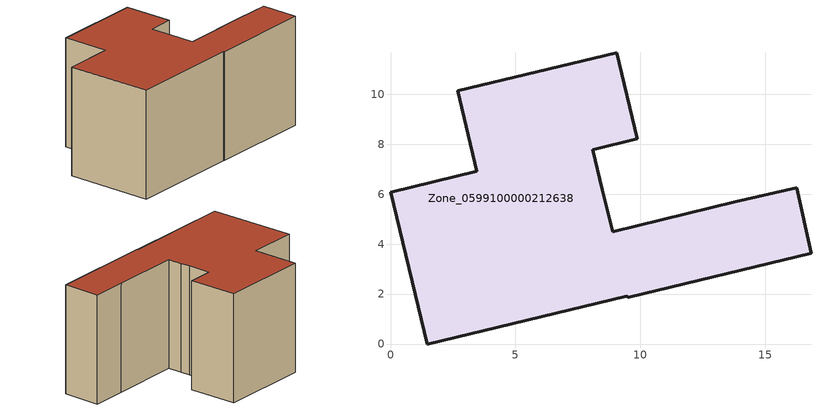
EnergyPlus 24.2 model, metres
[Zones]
Zone_0599100000212638
 floor ground (C_G): 8.89,4.5 13.79,5.69 16.26,6.26 16.83,3.63 9.53,1.88 9.43,1.92 1.47,0 0,6.08 3.45,6.91 2.7,10.13 9.05,11.65 9.88,8.21 8.09,7.78 8.48,6.17 8.64,5.54 z0
 wall outside (C_F): 9.53,1.88 16.83,3.63 16.26,6.26 13.79,5.69 8.89,4.5 8.64,5.54 8.48,6.17 8.09,7.78 9.88,8.21 9.05,11.65 2.7,10.13 3.45,6.91 0,6.08 1.47,0 9.43,1.92 9.53,1.88 z0:7.82
 roof outside (C_R): 8.64,5.54 8.48,6.17 8.09,7.78 9.88,8.21 9.05,11.65 2.7,10.13 3.45,6.91 0,6.08 1.47,0 9.43,1.92 9.53,1.88 16.83,3.63 16.26,6.26 13.79,5.69 8.89,4.5 z7.82
[BUILDING]
Pand.0599100000212638: North Axis=0; Terrain=City; Loads Convergence Tolerance Value=0.04; Temperature Convergence Tolerance Value=0.4; Solar Distribution=FullExterior; Maximum Number of Warmup Days=25; Minimum Number of Warmup Days=1
[Site:Location]
Rotterdam.The.Hague.AP_ZH_NLD Design_Conditions: Latitude=51.96; Longitude=4.45; Time Zone=1; Elevation=-4.5
[SITE:GROUNDTEMPERATURE:BUILDINGSURFACE]
18, 18, 18, 18, 18, 18, 18, 18, 18, 18, 18, 18
[MATERIAL] Thermal Absorptance=0.9; Solar Absorptance=0.7; Visible Absorptance=0.7
Name | Roughness | Thickness | Conductivity | Density | Specific Heat
G.TC.1965-1974 | MediumSmooth | 0.15 | 0.882353 | 540 | 1210
F.TC.1965-1974 | Rough | 0.3 | 0.697674 | 1920 | 840
R.TC.1965-1974 | MediumRough | 0.2 | 0.232558 | 1500 | 1000
[CONSTRUCTION]
C_G: G.TC.1965-1974
C_F: F.TC.1965-1974
C_R: R.TC.1965-1974
[ZONE]
Zone_0599100000212638: Type=1; Multiplier=1; Ceiling Height=Autocalculate; Volume=Autocalculate; Floor Area=autocalculate; Part of Total Floor Area=Yes
[ZONEINFILTRATION:DESIGNFLOWRATE]
Infil_Zone_0599100000212638: Zone or ZoneList or Space or SpaceList=Zone_0599100000212638; Schedule=AlwaysOn; Design Flow Rate Calculation Method=Flow/Area; Flow Rate per Floor Area=0.003; Constant Term Coefficient=1; Temperature Term Coefficient=0; Velocity Term Coefficient=0; Velocity Squared Term Coefficient=0
[HVACTEMPLATE:ZONE:IDEALLOADSAIRSYSTEM]
Zone_0599100000212638: Maximum Heating Supply Air Temperature=50; Minimum Cooling Supply Air Temperature=13; Maximum Heating Supply Air Humidity Ratio=0.0156; Minimum Cooling Supply Air Humidity Ratio=0.0077; Heating Limit=NoLimit; Cooling Limit=NoLimit; Dehumidification Control Type=ConstantSensibleHeatRatio; Cooling Sensible Heat Ratio=0.7; Dehumidification Setpoint=60; Humidification Control Type=None; Humidification Setpoint=30; Outdoor Air Method=None; Outdoor Air Flow Rate per Person=0.00944; Outdoor Air Flow Rate per Zone Floor Area=0; Outdoor Air Flow Rate per Zone=0; Demand Controlled Ventilation Type=None; Outdoor Air Economizer Type=NoEconomizer; Heat Recovery Type=None; Sensible Heat Recovery Effectiveness=0.7; Latent Heat Recovery Effectiveness=0.65
[ZONECONTROL:THERMOSTAT]
ThermostatControl_Zone_0599100000212638: Zone or ZoneList=Zone_0599100000212638; Control Type Schedule=DualSetpointControlType; Control 1=Thermostat_Zone_0599100000212638; Temperature Difference Between Cutout And Setpoint=0
[THERMOSTATSETPOINT:DUALSETPOINT]
Thermostat_Zone_0599100000212638: Heating Setpoint Temperature Schedule=HeatingSetpoint_Zone_0599100000212638; Cooling Setpoint Temperature Schedule=CoolingSetpoint_Zone_0599100000212638
[SCHEDULE:COMPACT]
HeatingSetpoint_Zone_0599100000212638: Through: 12/31, For: AllDays, Until: 24:00, 21
CoolingSetpoint_Zone_0599100000212638: Through: 12/31, For: AllDays, Until: 24:00, 24
DualSetpointControlType: Through: 12/31, For: AllDays, Until: 24:00, 4
AlwaysOn: Through: 12/31, For: AllDays, Until: 24:00, 1
